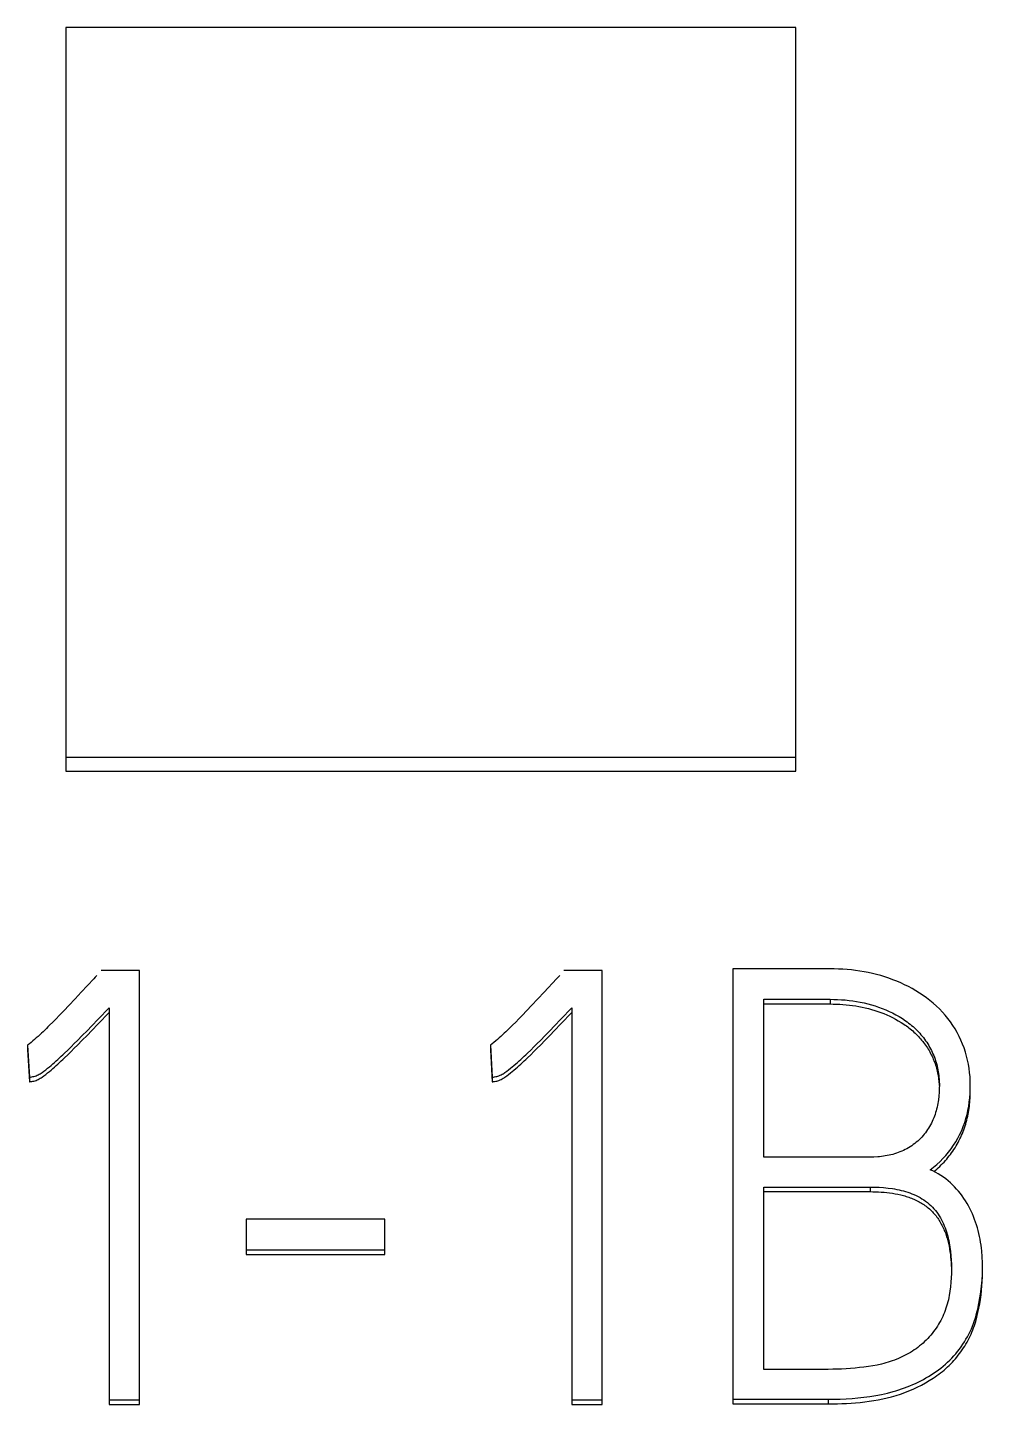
# Model space of a CAD drawing. Extents: x 0 to 594, y 0 to 420.
# Drawn here: x 156.864 to 159.481, y 356.88 to 360.652 of the extents above; entities that cross this region are included whole.
import ezdxf

# ---------------------------------------------------------------- set-up
doc = ezdxf.new("R2010")
doc.units = 0
doc.header["$LTSCALE"] = 32.67
doc.layers.add('20000_FRONT_O', color=7, linetype='CONTINUOUS')
doc.layers.add('20500_FRONT_O_LABELING', color=7, linetype='CONTINUOUS')

msp = doc.modelspace()

# ---------------------------------------------------------------- linework, layer by layer
at = {"layer": '20000_FRONT_O', "color": 7, "linetype": 'CONTINUOUS'}
for p, q in [((156.9696, 360.6525), (156.9696, 358.6157)), ((158.9696, 360.6525), (156.9696, 360.6525)), ((158.9696, 358.6157), (158.9696, 360.6525)), ((156.9696, 358.6538), (158.9696, 358.6538)), ((156.9696, 358.6157), (158.9696, 358.6157))]:
    msp.add_line(p, q, dxfattribs=at)
at = {"layer": '20500_FRONT_O_LABELING', "color": 7, "linetype": 'CONTINUOUS'}
for p, q in [((157.1708, 358.0688), (157.066, 358.0688)), ((157.1708, 356.8803), (157.1708, 358.0688)), ((158.439, 358.0688), (158.3342, 358.0688)), ((158.439, 356.8803), (158.439, 358.0688)), ((158.7969, 358.0737), (158.7969, 356.882)), ((159.0632, 358.0737), (158.7969, 358.0737)), ((157.0459, 358.0464), (157.0117, 358.0096)), ((158.3141, 358.0464), (158.28, 358.0096)), ((156.9946, 357.9913), (156.9773, 357.9731)), ((157.0117, 358.0096), (156.9946, 357.9913)), ((158.2628, 357.9913), (158.2456, 357.9731)), ((158.28, 358.0096), (158.2628, 357.9913)), ((158.8818, 357.5578), (158.8818, 357.9902)), ((158.8818, 357.9902), (159.0632, 357.9902)), ((158.8818, 357.9775), (159.0632, 357.9775)), ((159.0632, 357.9902), (159.0632, 357.9775)), ((156.9513, 357.946), (156.9425, 357.937)), ((156.9643, 357.9595), (156.9513, 357.946)), ((156.9773, 357.9731), (156.9643, 357.9595)), ((157.0576, 357.9356), (157.0876, 357.9672)), ((157.0576, 357.9229), (157.0876, 357.9545)), ((157.0876, 357.9672), (157.0876, 356.8803)), ((158.2195, 357.946), (158.2108, 357.937)), ((158.2326, 357.9595), (158.2195, 357.946)), ((158.2456, 357.9731), (158.2326, 357.9595)), ((158.3258, 357.9356), (158.3558, 357.9672)), ((158.3258, 357.9229), (158.3558, 357.9545)), ((158.3558, 357.9672), (158.3558, 356.8803)), ((156.9425, 357.937), (156.9337, 357.928)), ((157.0144, 357.8909), (157.0274, 357.9043)), ((157.0274, 357.9043), (157.0404, 357.9177)), ((157.0274, 357.8915), (157.0404, 357.905)), ((157.0404, 357.9177), (157.0576, 357.9356)), ((157.0404, 357.905), (157.0576, 357.9229)), ((158.2108, 357.937), (158.202, 357.928)), ((158.2826, 357.8909), (158.2957, 357.9043)), ((158.2957, 357.9043), (158.3086, 357.9177)), ((158.2957, 357.8915), (158.3086, 357.905)), ((158.3086, 357.9177), (158.3258, 357.9356)), ((158.3086, 357.905), (158.3258, 357.9229)), ((156.8644, 357.8644), (156.8696, 357.7773)), ((156.8644, 357.8644), (156.8644, 357.8517)), ((156.9836, 357.86), (156.9925, 357.8688)), ((156.9925, 357.8688), (157.0013, 357.8776)), ((156.9925, 357.8561), (157.0013, 357.8649)), ((157.0013, 357.8776), (157.0144, 357.8909)), ((157.0013, 357.8649), (157.0144, 357.8782)), ((157.0144, 357.8782), (157.0274, 357.8915)), ((158.1326, 357.8644), (158.1378, 357.7773)), ((158.1326, 357.8644), (158.1326, 357.8517)), ((158.2519, 357.86), (158.2607, 357.8688)), ((158.2607, 357.8688), (158.2695, 357.8776)), ((158.2607, 357.8561), (158.2695, 357.8649)), ((158.2695, 357.8776), (158.2826, 357.8909)), ((158.2695, 357.8649), (158.2826, 357.8782)), ((158.2826, 357.8782), (158.2957, 357.8915)), ((156.8644, 357.8517), (156.8696, 357.7646)), ((156.9747, 357.8513), (156.9836, 357.86)), ((156.9747, 357.8386), (156.9836, 357.8473)), ((156.9836, 357.8473), (156.9925, 357.8561)), ((158.1326, 357.8517), (158.1378, 357.7646)), ((158.243, 357.8513), (158.2519, 357.86)), ((158.243, 357.8386), (158.2519, 357.8473)), ((158.2519, 357.8473), (158.2607, 357.8561)), ((156.8696, 357.7773), (156.8696, 357.7646)), ((158.1378, 357.7773), (158.1378, 357.7646)), ((159.4476, 357.7406), (159.4476, 357.7533)), ((159.173, 357.5578), (158.8818, 357.5578)), ((158.8818, 356.9765), (158.8818, 357.476)), ((158.8818, 357.476), (159.173, 357.476)), ((158.8818, 357.4633), (159.173, 357.4633)), ((159.173, 357.476), (159.173, 357.4633)), ((157.4637, 357.3875), (157.4637, 357.2913)), ((157.8432, 357.3875), (157.4637, 357.3875)), ((157.8432, 357.2913), (157.8432, 357.3875)), ((157.4637, 357.304), (157.8432, 357.304)), ((157.4637, 357.2913), (157.8432, 357.2913)), ((159.4809, 357.242), (159.4809, 357.2547)), ((159.0582, 356.9765), (158.8818, 356.9765)), ((157.0876, 356.893), (157.1708, 356.893)), ((158.3558, 356.893), (158.439, 356.893)), ((158.7969, 356.8947), (159.0582, 356.8947)), ((159.0582, 356.8947), (159.0582, 356.882)), ((157.0876, 356.8803), (157.1708, 356.8803)), ((158.3558, 356.8803), (158.439, 356.8803)), ((158.7969, 356.882), (159.0582, 356.882))]:
    msp.add_line(p, q, dxfattribs=at)
for points in [[(157.0543, 358.0557), (157.0501, 358.051), (157.0459, 358.0464)], [(158.3225, 358.0557), (158.3184, 358.051), (158.3141, 358.0464)], [(159.3378, 357.5235), (159.3425, 357.5269), (159.3471, 357.5305), (159.356, 357.538), (159.3646, 357.5458), (159.3728, 357.5541), (159.3807, 357.5627), (159.3881, 357.5716), (159.3952, 357.5808), (159.4018, 357.5903), (159.408, 357.6001), (159.4138, 357.6102), (159.4191, 357.6205), (159.424, 357.631), (159.4284, 357.6417), (159.4323, 357.6526), (159.4357, 357.6636), (159.4387, 357.6748), (159.4412, 357.686), (159.4432, 357.6974), (159.4449, 357.7088), (159.4462, 357.7203), (159.447, 357.7318), (159.4475, 357.7433), (159.4476, 357.7549), (159.4474, 357.7664), (159.4468, 357.7779), (159.4458, 357.7894), (159.4444, 357.8009), (159.4425, 357.8123), (159.4402, 357.8236), (159.4374, 357.8348), (159.4342, 357.8459), (159.4305, 357.8569), (159.4264, 357.8677), (159.4219, 357.8783), (159.4169, 357.8888), (159.4115, 357.899), (159.4057, 357.909), (159.3995, 357.9188), (159.3929, 357.9284), (159.386, 357.9377), (159.3786, 357.9467), (159.371, 357.9554), (159.3629, 357.9638), (159.3546, 357.9719), (159.3459, 357.9797), (159.3369, 357.9871), (159.3277, 357.9943), (159.3182, 358.0011), (159.3085, 358.0075), (159.2986, 358.0137), (159.2885, 358.0195), (159.2782, 358.025), (159.2677, 358.0302), (159.2571, 358.0351), (159.2463, 358.0397), (159.2354, 358.044), (159.2244, 358.048), (159.2133, 358.0517), (159.2021, 358.0551), (159.1908, 358.0582), (159.1795, 358.061), (159.168, 358.0635), (159.1565, 358.0657), (159.145, 358.0677), (159.1333, 358.0693), (159.1217, 358.0707), (159.11, 358.0718), (159.0983, 358.0726), (159.0866, 358.0732), (159.0749, 358.0736), (159.0632, 358.0737)], [(159.0632, 357.9902), (159.0736, 357.99), (159.084, 357.9897), (159.0945, 357.9892), (159.1049, 357.9884), (159.1153, 357.9873), (159.1256, 357.986), (159.1359, 357.9845), (159.1462, 357.9826), (159.1564, 357.9805), (159.1665, 357.9781), (159.1766, 357.9754), (159.1866, 357.9724), (159.1965, 357.9691), (159.2062, 357.9655), (159.2159, 357.9616), (159.2254, 357.9573), (159.2348, 357.9528), (159.244, 357.948), (159.253, 357.9428), (159.2618, 357.9373), (159.2704, 357.9315), (159.2746, 357.9284), (159.2787, 357.9253), (159.2828, 357.9221), (159.2868, 357.9188), (159.2907, 357.9154), (159.2946, 357.9119), (159.2984, 357.9083), (159.302, 357.9047), (159.3056, 357.901), (159.3091, 357.8972), (159.3125, 357.8933), (159.3159, 357.8893), (159.3191, 357.8853), (159.3222, 357.8811), (159.3252, 357.8769), (159.3281, 357.8727), (159.3309, 357.8683), (159.3336, 357.8639), (159.3362, 357.8595), (159.3387, 357.855), (159.341, 357.8504), (159.3433, 357.8457), (159.3454, 357.841), (159.3474, 357.8363), (159.3493, 357.8315), (159.351, 357.8267), (159.3527, 357.8218), (159.3542, 357.8169), (159.3555, 357.8119), (159.3568, 357.8069), (159.3579, 357.8019), (159.3589, 357.7969), (159.3598, 357.7918), (159.3606, 357.7867), (159.3612, 357.7816), (159.3617, 357.7765), (159.3621, 357.7714), (159.3624, 357.7663), (159.3628, 357.756), (159.3627, 357.7457), (159.3623, 357.7355), (159.3614, 357.7252), (159.3602, 357.715), (159.3595, 357.7099), (159.3586, 357.7048), (159.3576, 357.6998), (159.3565, 357.6948), (159.3553, 357.6897), (159.3539, 357.6848), (159.3525, 357.6798), (159.3509, 357.6749), (159.3492, 357.6701), (159.3473, 357.6652), (159.3454, 357.6605), (159.3433, 357.6558), (159.341, 357.6511), (159.3386, 357.6466), (159.3361, 357.6421), (159.3334, 357.6376), (159.3306, 357.6333), (159.3277, 357.629), (159.3246, 357.6249), (159.3214, 357.6208), (159.318, 357.6168), (159.3146, 357.613), (159.311, 357.6092), (159.3073, 357.6056), (159.3034, 357.602), (159.2995, 357.5986), (159.2955, 357.5954), (159.2913, 357.5922), (159.2871, 357.5892), (159.2827, 357.5863), (159.2783, 357.5836), (159.2738, 357.581), (159.2692, 357.5786), (159.2645, 357.5763), (159.2597, 357.5741), (159.2549, 357.5721), (159.25, 357.5703), (159.2451, 357.5686), (159.2401, 357.567), (159.2351, 357.5655), (159.23, 357.5642), (159.2249, 357.5631), (159.2198, 357.562), (159.2147, 357.5611), (159.2095, 357.5603), (159.2043, 357.5596), (159.1991, 357.5591), (159.1939, 357.5586), (159.1835, 357.558), (159.173, 357.5578)], [(159.0632, 357.9775), (159.072, 357.9774), (159.0809, 357.9771), (159.0898, 357.9767), (159.0986, 357.9762), (159.1075, 357.9754), (159.1163, 357.9745), (159.1251, 357.9734), (159.1338, 357.9721), (159.1426, 357.9706), (159.1513, 357.9689), (159.1599, 357.967), (159.1685, 357.9649), (159.1771, 357.9625), (159.1856, 357.96), (159.194, 357.9572), (159.2023, 357.9542), (159.2106, 357.9511), (159.2187, 357.9476), (159.2268, 357.944), (159.2347, 357.9401), (159.2426, 357.9361), (159.2503, 357.9317), (159.2578, 357.9271), (159.2652, 357.9223), (159.2689, 357.9198), (159.2725, 357.9173), (159.276, 357.9147), (159.2795, 357.912), (159.283, 357.9092), (159.2864, 357.9064), (159.2897, 357.9036), (159.293, 357.9006), (159.2962, 357.8977), (159.2994, 357.8946), (159.3025, 357.8915), (159.3056, 357.8883), (159.3086, 357.8851), (159.3115, 357.8818), (159.3143, 357.8785), (159.3171, 357.8751), (159.3198, 357.8716), (159.3224, 357.8681), (159.325, 357.8645), (159.3275, 357.8609), (159.3299, 357.8573), (159.3322, 357.8535), (159.3345, 357.8498), (159.3366, 357.846), (159.3387, 357.8421), (159.3407, 357.8382), (159.3427, 357.8343), (159.3445, 357.8303), (159.3463, 357.8263), (159.3479, 357.8223), (159.3495, 357.8182), (159.351, 357.8141), (159.3524, 357.8099), (159.3537, 357.8058), (159.3549, 357.8016), (159.356, 357.7973), (159.3571, 357.7931), (159.358, 357.7888), (159.3589, 357.7845), (159.3596, 357.7802), (159.3603, 357.7759), (159.3609, 357.7716), (159.3614, 357.7673), (159.3618, 357.7629), (159.3622, 357.7586), (159.3624, 357.7542)], [(156.9337, 357.928), (156.9249, 357.9191), (156.9204, 357.9147), (156.9159, 357.9103), (156.9114, 357.906), (156.9069, 357.9016), (156.9023, 357.8973), (156.8977, 357.8931), (156.8931, 357.8888), (156.8884, 357.8846), (156.8837, 357.8805), (156.8789, 357.8764), (156.8741, 357.8723), (156.8693, 357.8683), (156.8644, 357.8644)], [(158.202, 357.928), (158.1931, 357.9191), (158.1887, 357.9147), (158.1842, 357.9103), (158.1797, 357.906), (158.1751, 357.9016), (158.1706, 357.8973), (158.1659, 357.8931), (158.1613, 357.8888), (158.1566, 357.8846), (158.1519, 357.8805), (158.1471, 357.8764), (158.1423, 357.8723), (158.1375, 357.8683), (158.1326, 357.8644)], [(156.8696, 357.7773), (156.8711, 357.7773), (156.8727, 357.7774), (156.8758, 357.7778), (156.8789, 357.7784), (156.882, 357.7791), (156.885, 357.7799), (156.888, 357.7809), (156.8909, 357.7821), (156.8937, 357.7834), (156.8964, 357.7849), (156.8991, 357.7865), (156.9018, 357.7882), (156.9043, 357.7899), (156.9094, 357.7936), (156.9144, 357.7973), (156.9193, 357.8012), (156.9242, 357.8051), (156.9289, 357.8091), (156.9337, 357.8132), (156.9383, 357.8173), (156.943, 357.8215), (156.9476, 357.8256), (156.9522, 357.8299), (156.9567, 357.8341), (156.9612, 357.8384), (156.9658, 357.8427), (156.9747, 357.8513)], [(156.8696, 357.7646), (156.8711, 357.7646), (156.8727, 357.7647), (156.8758, 357.7651), (156.8789, 357.7657), (156.882, 357.7664), (156.885, 357.7672), (156.888, 357.7682), (156.8909, 357.7694), (156.8937, 357.7707), (156.8964, 357.7722), (156.8991, 357.7738), (156.9018, 357.7755), (156.9043, 357.7772), (156.9094, 357.7809), (156.9144, 357.7846), (156.9193, 357.7885), (156.9242, 357.7924), (156.9289, 357.7964), (156.9337, 357.8005), (156.9383, 357.8046), (156.943, 357.8087), (156.9476, 357.8129), (156.9522, 357.8172), (156.9567, 357.8214), (156.9612, 357.8257), (156.9658, 357.83), (156.9747, 357.8386)], [(158.1378, 357.7773), (158.1394, 357.7773), (158.1409, 357.7774), (158.144, 357.7778), (158.1471, 357.7784), (158.1502, 357.7791), (158.1532, 357.7799), (158.1562, 357.7809), (158.1591, 357.7821), (158.1619, 357.7834), (158.1647, 357.7849), (158.1674, 357.7865), (158.17, 357.7882), (158.1726, 357.7899), (158.1777, 357.7936), (158.1826, 357.7973), (158.1876, 357.8012), (158.1924, 357.8051), (158.1972, 357.8091), (158.2019, 357.8132), (158.2066, 357.8173), (158.2112, 357.8215), (158.2158, 357.8256), (158.2204, 357.8299), (158.225, 357.8341), (158.2295, 357.8384), (158.234, 357.8427), (158.243, 357.8513)], [(158.1378, 357.7646), (158.1394, 357.7646), (158.1409, 357.7647), (158.144, 357.7651), (158.1471, 357.7657), (158.1502, 357.7664), (158.1532, 357.7672), (158.1562, 357.7682), (158.1591, 357.7694), (158.1619, 357.7707), (158.1647, 357.7722), (158.1674, 357.7738), (158.17, 357.7755), (158.1726, 357.7772), (158.1777, 357.7809), (158.1826, 357.7846), (158.1876, 357.7885), (158.1924, 357.7924), (158.1972, 357.7964), (158.2019, 357.8005), (158.2066, 357.8046), (158.2112, 357.8087), (158.2158, 357.8129), (158.2204, 357.8172), (158.225, 357.8214), (158.2295, 357.8257), (158.234, 357.83), (158.243, 357.8386)], [(159.3473, 357.518), (159.3516, 357.5215), (159.3558, 357.5251), (159.3599, 357.5287), (159.364, 357.5325), (159.3679, 357.5364), (159.3718, 357.5403), (159.3756, 357.5443), (159.3793, 357.5484), (159.3829, 357.5526), (159.3865, 357.5568), (159.3899, 357.5611), (159.3933, 357.5655), (159.3965, 357.5699), (159.3997, 357.5745), (159.4027, 357.579), (159.4057, 357.5837), (159.4086, 357.5884), (159.4114, 357.5931), (159.414, 357.5979), (159.4166, 357.6028), (159.4191, 357.6077), (159.4215, 357.6127), (159.4237, 357.6177), (159.4259, 357.6227), (159.4279, 357.6278), (159.4299, 357.633), (159.4317, 357.6381), (159.4334, 357.6433), (159.4351, 357.6486), (159.4366, 357.6539), (159.438, 357.6592), (159.4393, 357.6645), (159.4405, 357.6698), (159.4416, 357.6752), (159.4426, 357.6806), (159.4435, 357.686), (159.4443, 357.6914), (159.445, 357.6969), (159.4456, 357.7023), (159.4462, 357.7078), (159.4466, 357.7132), (159.447, 357.7187), (159.4473, 357.7242), (159.4475, 357.7297), (159.4476, 357.7351), (159.4476, 357.7406)], [(159.0582, 356.8947), (159.0745, 356.8948), (159.0909, 356.8952), (159.1072, 356.8959), (159.1235, 356.8969), (159.1398, 356.8982), (159.156, 356.8999), (159.1722, 356.902), (159.1884, 356.9046), (159.2044, 356.9076), (159.2203, 356.9112), (159.2361, 356.9154), (159.244, 356.9177), (159.2517, 356.9202), (159.2595, 356.9228), (159.2671, 356.9255), (159.2748, 356.9285), (159.2823, 356.9315), (159.2898, 356.9348), (159.2972, 356.9381), (159.3046, 356.9417), (159.3118, 356.9453), (159.319, 356.9491), (159.3261, 356.9531), (159.3332, 356.9572), (159.3401, 356.9614), (159.347, 356.9658), (159.3537, 356.9704), (159.3603, 356.9751), (159.3668, 356.98), (159.3731, 356.9851), (159.3793, 356.9904), (159.3853, 356.9959), (159.3912, 357.0015), (159.3968, 357.0072), (159.4024, 357.0132), (159.4077, 357.0193), (159.4128, 357.0255), (159.4178, 357.0319), (159.4226, 357.0384), (159.4272, 357.0451), (159.4316, 357.0519), (159.4358, 357.0588), (159.4398, 357.0658), (159.4436, 357.0729), (159.4472, 357.0801), (159.4505, 357.0875), (159.4536, 357.0949), (159.4565, 357.1024), (159.4591, 357.11), (159.4616, 357.1177), (159.4638, 357.1254), (159.4659, 357.1332), (159.4678, 357.141), (159.4712, 357.1568), (159.4741, 357.1726), (159.4765, 357.1885), (159.4785, 357.2044), (159.4798, 357.2204), (159.4806, 357.2365), (159.4809, 357.2526), (159.4808, 357.2687), (159.4801, 357.2848), (159.4788, 357.3009), (159.478, 357.3089), (159.477, 357.3169), (159.4758, 357.3249), (159.4744, 357.3328), (159.4729, 357.3408), (159.4712, 357.3486), (159.4693, 357.3565), (159.4671, 357.3643), (159.4648, 357.372), (159.4623, 357.3797), (159.4595, 357.3874), (159.4566, 357.3949), (159.4534, 357.4024), (159.45, 357.4098), (159.4464, 357.417), (159.4426, 357.4242), (159.4386, 357.4313), (159.4344, 357.4382), (159.4299, 357.445), (159.4253, 357.4516), (159.4204, 357.4581), (159.4153, 357.4644), (159.41, 357.4705), (159.4045, 357.4764), (159.3988, 357.4822), (159.3929, 357.4877), (159.3867, 357.493), (159.3804, 357.4981), (159.3738, 357.503), (159.367, 357.5076), (159.36, 357.512), (159.3528, 357.5161), (159.3454, 357.5199), (159.3378, 357.5235)], [(159.173, 357.476), (159.1853, 357.4758), (159.1976, 357.4753), (159.2099, 357.4745), (159.2221, 357.4733), (159.2343, 357.4716), (159.2403, 357.4706), (159.2464, 357.4694), (159.2524, 357.4682), (159.2584, 357.4668), (159.2644, 357.4652), (159.2703, 357.4636), (159.2761, 357.4617), (159.2819, 357.4597), (159.2877, 357.4575), (159.2933, 357.4552), (159.2989, 357.4526), (159.3044, 357.4499), (159.3098, 357.4469), (159.3151, 357.4438), (159.3203, 357.4405), (159.3253, 357.4369), (159.3302, 357.4332), (159.3349, 357.4293), (159.3394, 357.4252), (159.3438, 357.4209), (159.3479, 357.4165), (159.3519, 357.4118), (159.3556, 357.407), (159.3592, 357.402), (159.3625, 357.3969), (159.3657, 357.3917), (159.3687, 357.3864), (159.3714, 357.381), (159.374, 357.3755), (159.3764, 357.3699), (159.3787, 357.3642), (159.3807, 357.3585), (159.3826, 357.3528), (159.3844, 357.347), (159.386, 357.3411), (159.3874, 357.3352), (159.3887, 357.3293), (159.3899, 357.3234), (159.3919, 357.3114), (159.3935, 357.2995), (159.3947, 357.2874), (159.3955, 357.2754), (159.3959, 357.2633), (159.3961, 357.2512), (159.3959, 357.2391), (159.3954, 357.227), (159.3946, 357.2149), (159.3935, 357.2029), (159.3919, 357.1909), (159.39, 357.179), (159.3888, 357.173), (159.3875, 357.1671), (159.3861, 357.1612), (159.3845, 357.1554), (159.3828, 357.1496), (159.381, 357.1438), (159.379, 357.1381), (159.3768, 357.1324), (159.3745, 357.1268), (159.372, 357.1213), (159.3694, 357.1158), (159.3666, 357.1104), (159.3636, 357.1051), (159.3605, 357.0999), (159.3573, 357.0948), (159.3539, 357.0897), (159.3504, 357.0848), (159.3468, 357.0799), (159.343, 357.0751), (159.3392, 357.0704), (159.3352, 357.0658), (159.3311, 357.0613), (159.3269, 357.0569), (159.3225, 357.0526), (159.3181, 357.0484), (159.3135, 357.0444), (159.3088, 357.0405), (159.304, 357.0367), (159.2991, 357.0331), (159.2941, 357.0296), (159.2889, 357.0263), (159.2837, 357.0231), (159.2784, 357.02), (159.2731, 357.017), (159.2677, 357.0142), (159.2622, 357.0115), (159.2566, 357.0089), (159.251, 357.0064), (159.2396, 357.0019), (159.2339, 356.9997), (159.2281, 356.9977), (159.2222, 356.9958), (159.2164, 356.9941), (159.2105, 356.9924), (159.2045, 356.9909), (159.1925, 356.9883), (159.1805, 356.986), (159.1683, 356.9842), (159.1562, 356.9826), (159.144, 356.9812), (159.1317, 356.98), (159.1195, 356.979), (159.1073, 356.9781), (159.095, 356.9774), (159.0827, 356.9769), (159.0705, 356.9766), (159.0582, 356.9765)], [(159.173, 357.4633), (159.1807, 357.4632), (159.1884, 357.463), (159.196, 357.4627), (159.2037, 357.4623), (159.2114, 357.4617), (159.219, 357.4609), (159.2266, 357.46), (159.2342, 357.4589), (159.2418, 357.4576), (159.2494, 357.4561), (159.2569, 357.4545), (159.2643, 357.4526), (159.268, 357.4515), (159.2717, 357.4504), (159.2754, 357.4493), (159.279, 357.448), (159.2826, 357.4468), (159.2862, 357.4454), (159.2898, 357.444), (159.2933, 357.4425), (159.2968, 357.4409), (159.3003, 357.4393), (159.3037, 357.4375), (159.3071, 357.4357), (159.3104, 357.4339), (159.3138, 357.4319), (159.317, 357.4299), (159.3202, 357.4278), (159.3234, 357.4256), (159.3265, 357.4234), (159.3295, 357.421), (159.3325, 357.4186), (159.3354, 357.4162), (159.3383, 357.4136), (159.341, 357.411), (159.3437, 357.4083), (159.3463, 357.4055), (159.3489, 357.4027), (159.3513, 357.3998), (159.3537, 357.3968), (159.356, 357.3937), (159.3582, 357.3907), (159.3604, 357.3875), (159.3625, 357.3843), (159.3645, 357.3811), (159.3664, 357.3778), (159.3682, 357.3744), (159.37, 357.3711), (159.3717, 357.3677), (159.3733, 357.3642), (159.3749, 357.3608), (159.3764, 357.3573), (159.3778, 357.3538), (159.3792, 357.3502), (159.3804, 357.3467), (159.3817, 357.3431), (159.3828, 357.3395), (159.3839, 357.3358), (159.3859, 357.3285), (159.3877, 357.3212), (159.3893, 357.3138), (159.3907, 357.3063), (159.3919, 357.2989), (159.393, 357.2914), (159.3938, 357.2839), (159.3946, 357.2764), (159.3951, 357.2688), (159.3955, 357.2613), (159.3958, 357.2537)], [(159.0582, 356.882), (159.0707, 356.882), (159.0833, 356.8823), (159.0958, 356.8827), (159.1083, 356.8832), (159.1208, 356.884), (159.1333, 356.885), (159.1458, 356.8861), (159.1583, 356.8875), (159.1707, 356.8891), (159.1831, 356.891), (159.1954, 356.8932), (159.2077, 356.8956), (159.2199, 356.8984), (159.2321, 356.9016), (159.2441, 356.9051), (159.256, 356.9089), (159.2678, 356.9131), (159.2795, 356.9177), (159.291, 356.9226), (159.3023, 356.9279), (159.3135, 356.9335), (159.3245, 356.9394), (159.3353, 356.9457), (159.3458, 356.9524), (159.351, 356.9559), (159.3561, 356.9594), (159.3612, 356.9631), (159.3661, 356.9669), (159.371, 356.9707), (159.3758, 356.9747), (159.3805, 356.9788), (159.3851, 356.983), (159.3896, 356.9873), (159.3941, 356.9917), (159.3984, 356.9961), (159.4026, 357.0007), (159.4067, 357.0054), (159.4107, 357.0101), (159.4146, 357.015), (159.4183, 357.0199), (159.422, 357.0249), (159.4256, 357.03), (159.429, 357.0352), (159.4324, 357.0404), (159.4356, 357.0457), (159.4387, 357.051), (159.4417, 357.0565), (159.4445, 357.062), (159.4472, 357.0675), (159.4498, 357.0732), (159.4522, 357.0788), (159.4545, 357.0846), (159.4567, 357.0904), (159.4587, 357.0962), (159.4607, 357.1021), (159.4625, 357.108), (159.4657, 357.1199), (159.4686, 357.1319), (159.4712, 357.144), (159.4734, 357.1561), (159.4754, 357.1683), (159.4772, 357.1805), (159.4786, 357.1928), (159.4796, 357.2051), (159.4804, 357.2174), (159.4808, 357.2297), (159.4809, 357.242)]]:
    msp.add_lwpolyline(points, dxfattribs=at)

doc.saveas('drawing.dxf')
